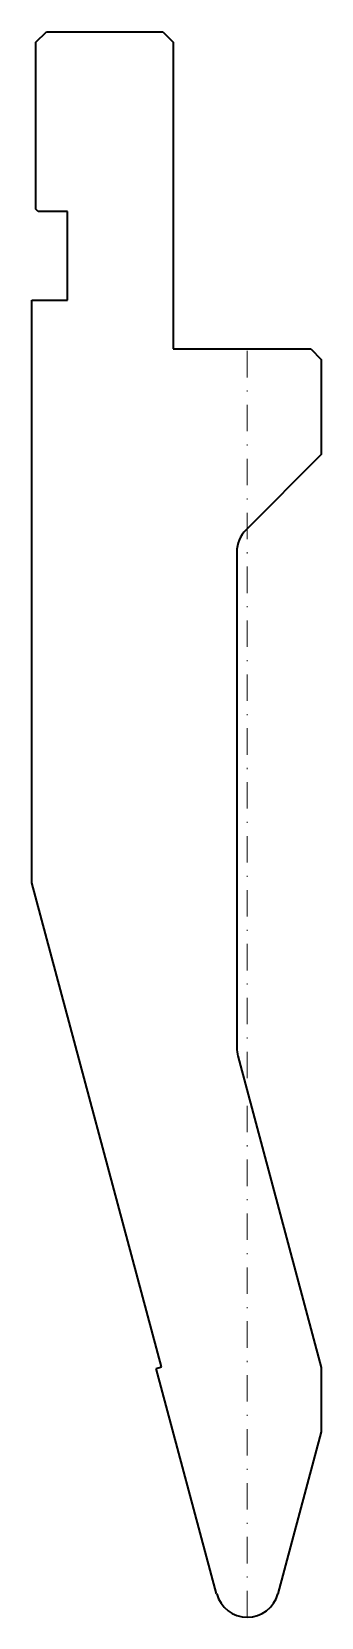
# Model space of a CAD drawing. Header units: millimetres. Extents: x -20 to 7, y 0 to 150.
import ezdxf

# ---------------------------------------------------------------- set-up
doc = ezdxf.new("R2010")
doc.units = ezdxf.units.MM
doc.header["$LTSCALE"] = 5
doc.linetypes.add('AUSGEZOGEN', pattern=[0])
doc.linetypes.add('DASHDOT', pattern=[1, 0.5, -0.25, 0, -0.25])
doc.layers.add('2', color=7, linetype='Continuous')
doc.layers.add('5', color=3, linetype='Continuous', true_color=0x00ff00)

msp = doc.modelspace()

# ---------------------------------------------------------------- linework, layer by layer
at = {"layer": '2', "color": 7, "linetype": 'AUSGEZOGEN', "lineweight": 35}
for p, q in [((-20, 149), (-19, 150)), ((-20, 133.2), (-20, 149)), ((-19, 150), (-8, 150)), ((-8, 150), (-7, 149)), ((-7, 149), (-7, 120)), ((-19.8, 133), (-20, 133.2)), ((-17, 133), (-19.8, 133)), ((-17, 124.6), (-17, 133)), ((-20.4, 69.47), (-20.4, 124.6)), ((-20.4, 124.6), (-17, 124.6)), ((-7, 120), (6, 120)), ((6, 120), (7, 119)), ((7, 119), (7, 110)), ((7, 110), (-0.12, 102.88)), ((-1, 100.76), (-1, 53.87)), ((-8.13, 23.68), (-20.4, 69.47)), ((-0.9, 53.1), (7, 23.62)), ((-8.61, 23.55), (-8.13, 23.68)), ((-2.9, 2.22), (-8.61, 23.55)), ((7, 23.62), (7, 17.53)), ((7, 17.53), (2.9, 2.22))]:
    msp.add_line(p, q, dxfattribs=at)
for centre, start, end in [((2, 100.76), 135, 180), ((2, 53.87), 180, 195), ((0, 3), 195, 345)]:
    msp.add_arc(centre, 3, start, end, dxfattribs=at)
at = {"layer": '5', "color": 3, "linetype": 'DASHDOT', "lineweight": 18, "true_color": 0x00ff00}
msp.add_line((0, 0), (0, 120), dxfattribs=at)

doc.saveas('drawing.dxf')
